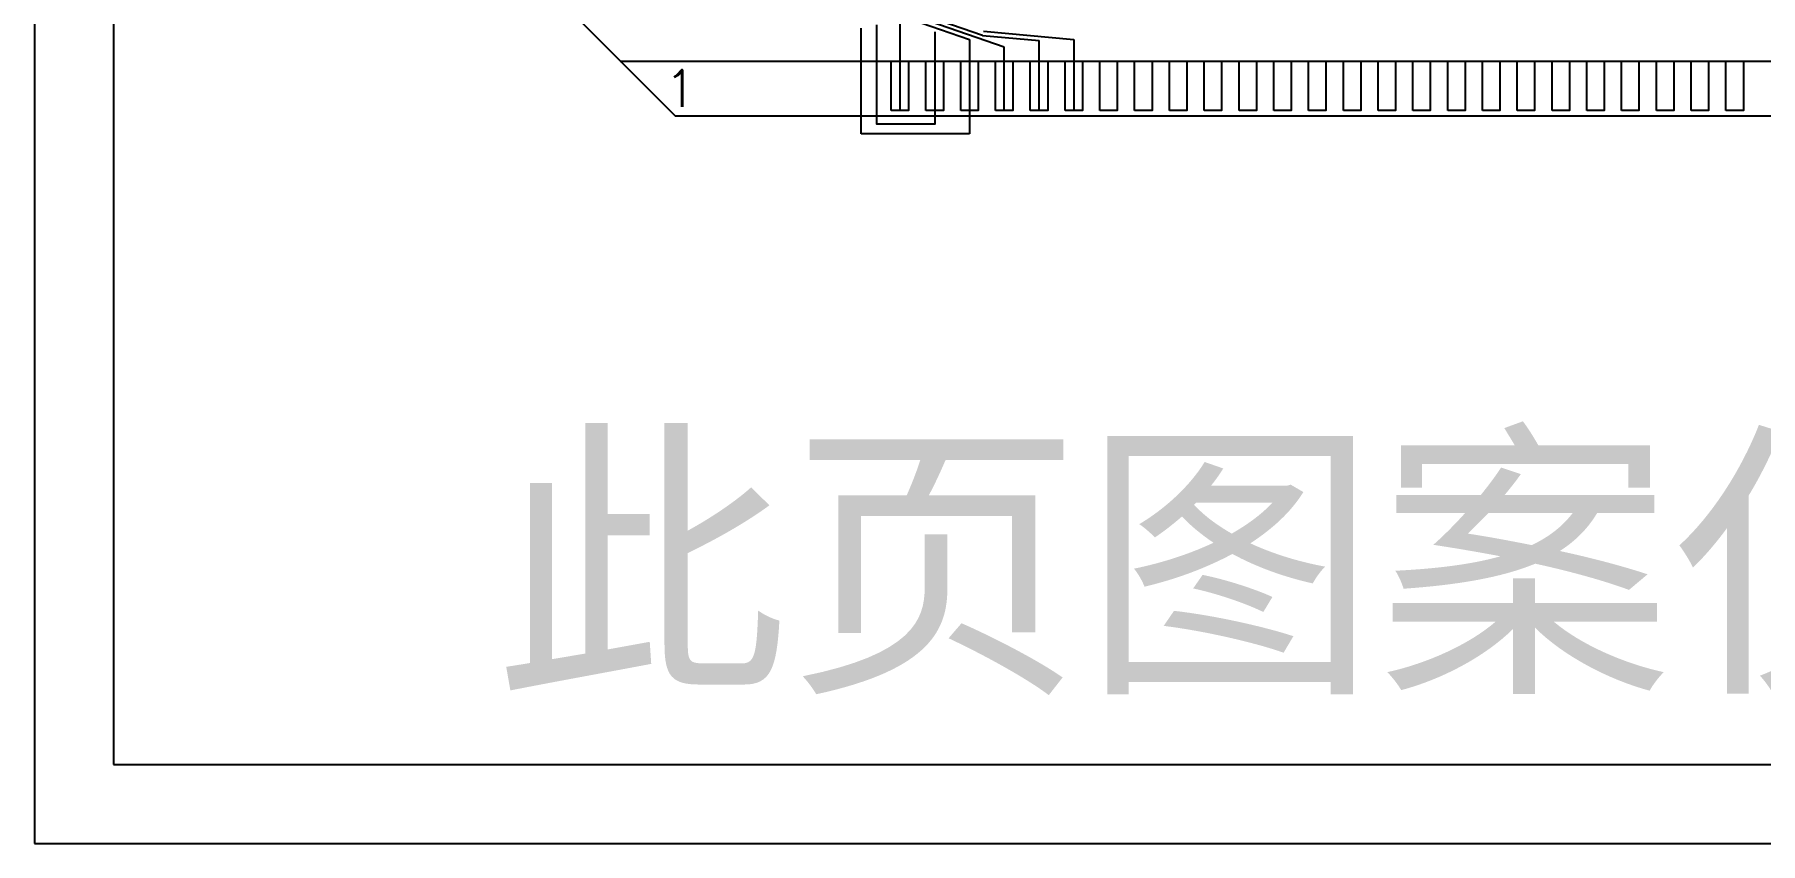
# Model space of a CAD drawing. Header units: millimetres. Extents: x 1653 to 3206, y -200 to 97.
# Drawn here: x 2369.9 to 2433, y -199.6 to -170.1 of the extents above; entities that cross this region are included whole.
import ezdxf
from ezdxf.enums import TextEntityAlignment as Align

# ---------------------------------------------------------------- set-up
doc = ezdxf.new("R2010")
doc.units = ezdxf.units.MM
doc.header["$LTSCALE"] = 3
doc.layers.add('COM', color=1, linetype='Continuous')
doc.styles.add('romans', font='romans.shx')
doc.styles.add('样式 2', font='SIMHEI.TTF')

# ---------------------------------------------------------------- blocks, each defined once
blk = doc.blocks.new('T')
for points in [[(0, 0), (297, 0), (297, 210), (0, 210)], [(4, 4), (293, 4), (293, 206), (4, 206)]]:
    blk.add_lwpolyline(points, close=True)

msp = doc.modelspace()

# ---------------------------------------------------------------- linework, layer by layer
at = {"linetype": 'Continuous'}
msp.add_lwpolyline([(2378.323, -134.045), (2378.323, -158.045), (2393.323, -173.045), (2478.323, -173.045), (2493.323, -158.045), (2493.323, -134.045), (2478.323, -119.045), (2393.323, -119.045)], close=True, dxfattribs=at)
msp.add_lwpolyline([(2391.323, -171.045), (2480.323, -171.045)])
for points in [[(2401.215, -172.845), (2401.215, -171.045), (2401.85, -171.045), (2401.85, -172.845)], [(2402.485, -172.845), (2402.485, -171.045), (2403.12, -171.045), (2403.12, -172.845)], [(2403.755, -172.845), (2403.755, -171.045), (2404.39, -171.045), (2404.39, -172.845)], [(2405.025, -172.845), (2405.025, -171.045), (2405.66, -171.045), (2405.66, -172.845)], [(2406.295, -172.845), (2406.295, -171.045), (2406.93, -171.045), (2406.93, -172.845)], [(2407.565, -172.845), (2407.565, -171.045), (2408.2, -171.045), (2408.2, -172.845)], [(2408.835, -172.845), (2408.835, -171.045), (2409.47, -171.045), (2409.47, -172.845)], [(2410.105, -172.845), (2410.105, -171.045), (2410.74, -171.045), (2410.74, -172.845)], [(2411.375, -172.845), (2411.375, -171.045), (2412.01, -171.045), (2412.01, -172.845)], [(2412.645, -172.845), (2412.645, -171.045), (2413.28, -171.045), (2413.28, -172.845)], [(2413.915, -172.845), (2413.915, -171.045), (2414.55, -171.045), (2414.55, -172.845)], [(2415.185, -172.845), (2415.185, -171.045), (2415.82, -171.045), (2415.82, -172.845)], [(2416.455, -172.845), (2416.455, -171.045), (2417.09, -171.045), (2417.09, -172.845)], [(2417.725, -172.845), (2417.725, -171.045), (2418.36, -171.045), (2418.36, -172.845)], [(2418.995, -172.845), (2418.995, -171.045), (2419.63, -171.045), (2419.63, -172.845)], [(2420.265, -172.845), (2420.265, -171.045), (2420.9, -171.045), (2420.9, -172.845)], [(2421.535, -172.845), (2421.535, -171.045), (2422.17, -171.045), (2422.17, -172.845)], [(2422.805, -172.845), (2422.805, -171.045), (2423.44, -171.045), (2423.44, -172.845)], [(2424.075, -172.845), (2424.075, -171.045), (2424.71, -171.045), (2424.71, -172.845)], [(2425.345, -172.845), (2425.345, -171.045), (2425.98, -171.045), (2425.98, -172.845)], [(2426.615, -172.845), (2426.615, -171.045), (2427.25, -171.045), (2427.25, -172.845)], [(2427.885, -172.845), (2427.885, -171.045), (2428.52, -171.045), (2428.52, -172.845)], [(2429.155, -172.845), (2429.155, -171.045), (2429.79, -171.045), (2429.79, -172.845)], [(2430.425, -172.845), (2430.425, -171.045), (2431.06, -171.045), (2431.06, -172.845)], [(2431.695, -172.845), (2431.695, -171.045), (2432.33, -171.045), (2432.33, -172.845)]]:
    msp.add_lwpolyline(points, close=True)
at = {"layer": 'COM', "color": 40, "ltscale": 5.567185}
for p, q in [((2404.555, -170.105), (2393.674, -166.337)), ((2404.555, -170.105), (2406.613, -170.293)), ((2406.613, -172.845), (2406.613, -170.293))]:
    msp.add_line(p, q, dxfattribs=at)
at = {"layer": 'COM', "color": 5, "ltscale": 5.567185}
for p, q in [((2393.32, -166.532), (2404.073, -170.256)), ((2400.123, -173.706), (2400.123, -169.84)), ((2404.073, -170.256), (2404.073, -173.706)), ((2404.073, -173.706), (2400.123, -173.706))]:
    msp.add_line(p, q, dxfattribs=at)
at = {"layer": 'COM', "color": 6, "ltscale": 5.567185}
for p, q in [((2405.343, -170.537), (2393.497, -166.435)), ((2405.343, -172.845), (2405.343, -170.537))]:
    msp.add_line(p, q, dxfattribs=at)
at = {"layer": 'COM', "ltscale": 5.567185}
msp.add_line((2401.533, -169.694), (2401.533, -172.845), dxfattribs=at)
at = {"layer": 'COM', "color": 225, "ltscale": 5.567185}
for p, q in [((2404.587, -169.958), (2407.883, -170.258)), ((2407.883, -170.258), (2407.883, -172.845))]:
    msp.add_line(p, q, dxfattribs=at)
at = {"layer": 'COM', "color": 2, "ltscale": 5.567185}
msp.add_lwpolyline([(2402.803, -169.975), (2402.803, -173.352), (2400.69, -173.352), (2400.69, -169.719)], dxfattribs=at)

# ---------------------------------------------------------------- block references
at = {"xscale": 0.7200000000000001, "yscale": 0.7200000000000001, "zscale": 0.7200000000000001}
msp.add_blockref('T', (2369.936, -199.603), dxfattribs=at)

# ---------------------------------------------------------------- texts
at = {"style": 'romans'}
msp.add_text('1', height=1.346, dxfattribs=at).set_placement((2393.524, -172.045), align=Align.MIDDLE)
at = {"ltscale": 5, "style": '样式 2'}
msp.add_text('此页图案仅供参考', height=7.8886, dxfattribs=at).set_placement((2386.686, -193.296))

doc.saveas('drawing.dxf')
